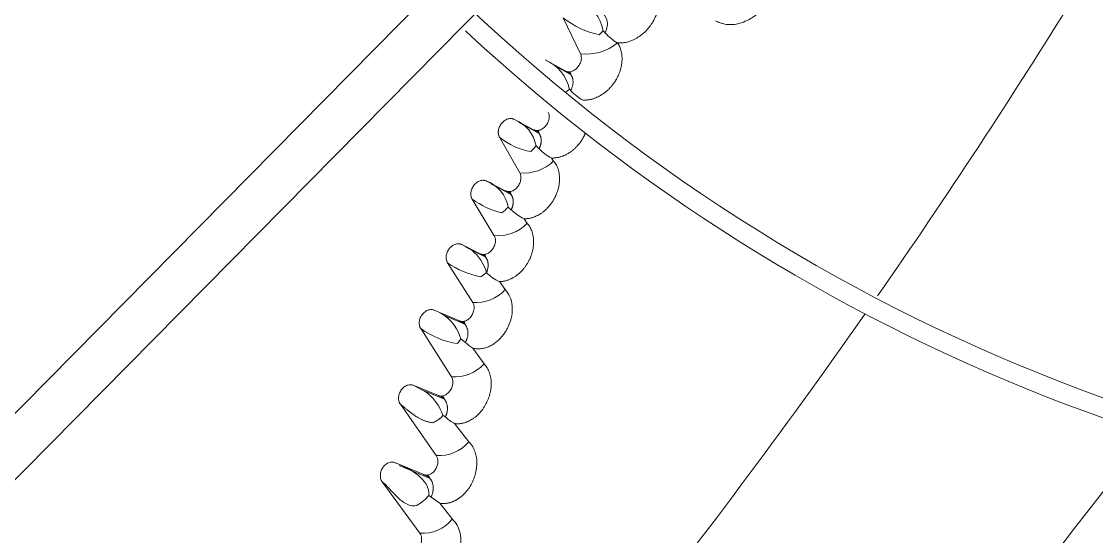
# Model space of a CAD drawing. Header units: millimetres. Extents: x 113490 to 142599, y -20467 to 115.
# Drawn here: x 122741.5 to 122879.2, y -10526.5 to -10460.4 of the extents above; entities that cross this region are included whole.
import ezdxf

# ---------------------------------------------------------------- set-up
doc = ezdxf.new("R2010")
doc.units = ezdxf.units.MM
doc.layers.add('DV3_0', color=7, linetype='Continuous')

msp = doc.modelspace()

# ---------------------------------------------------------------- linework, layer by layer
at = {"layer": 'DV3_0', "color": 7, "linetype": 'Continuous', "lineweight": 15}
for p, q in [((122945.2, -10303.23), (122611.6, -10641.53)), ((122612.45, -10649.21), (122950.11, -10306.79)), ((122813.1, -10464.59), (122810.87, -10459.97)), ((122815.51, -10462.16), (122815.99, -10461.63)), ((122815.99, -10461.63), (122816.27, -10461.91)), ((122808.57, -10465.37), (122811.13, -10466.8)), ((122811.89, -10467.29), (122809.9, -10466.17)), ((122811.28, -10469.49), (122811.67, -10469.15)), ((122811.67, -10469.15), (122811.84, -10469.31)), ((122813.46, -10470.59), (122813.42, -10470.53)), ((122804.63, -10473.02), (122807.06, -10474.33)), ((122807.8, -10474.8), (122805.16, -10473.36)), ((122805.32, -10479.88), (122802.72, -10475.29)), ((122807.09, -10476.79), (122806.75, -10477.15)), ((122807.4, -10476.42), (122807.09, -10476.79)), ((122807.4, -10476.42), (122807.79, -10476.78)), ((122809.65, -10478.35), (122809.4, -10477.97)), ((122801.07, -10480.93), (122803.46, -10482.18)), ((122804.2, -10482.63), (122801.6, -10481.27)), ((122802.04, -10487.93), (122799.22, -10483.24)), ((122803.43, -10484.65), (122803, -10485.01)), ((122803.83, -10484.26), (122804.22, -10484.6)), ((122806.26, -10486.35), (122805.86, -10485.77)), ((122797.87, -10489.07), (122800.23, -10490.26)), ((122797.87, -10489.07), (122799.15, -10489.79)), ((122800.97, -10490.7), (122798.39, -10489.4)), ((122799.29, -10496.49), (122796.07, -10491.41)), ((122800.68, -10492.95), (122800.31, -10493.19)), ((122801.03, -10492.67), (122800.68, -10492.95)), ((122803.46, -10494.85), (122802.72, -10493.82)), ((122794.35, -10497.48), (122797.58, -10498.87)), ((122798.35, -10499.34), (122795.67, -10498.18)), ((122796.56, -10506.04), (122792.62, -10499.85)), ((122797.56, -10501.47), (122797.33, -10501.77)), ((122797.45, -10500.36), (122797.77, -10501.16)), ((122797.77, -10501.16), (122797.56, -10501.47)), ((122797.77, -10501.16), (122798.35, -10501.62)), ((122800.74, -10504.39), (122799.29, -10502.37)), ((122791.66, -10507.12), (122794.9, -10508.44)), ((122791.66, -10507.12), (122793.3, -10508)), ((122795.68, -10508.9), (122793.05, -10507.82)), ((122794.62, -10516.14), (122790.01, -10509.55)), ((122795.29, -10510.55), (122795.46, -10510.96)), ((122795.46, -10510.96), (122795.77, -10511.19)), ((122794.91, -10511.51), (122794.66, -10511.67)), ((122798.78, -10514.38), (122796.97, -10512.04)), ((122789.3, -10517.05), (122793.02, -10518.58)), ((122793.84, -10519.08), (122789.84, -10517.41)), ((122792.51, -10526.1), (122787.68, -10519.5)), ((122793.66, -10521.25), (122793.95, -10521.46)), ((122793.94, -10521.46), (122795.06, -10522.26)), ((122796.67, -10524.27), (122795.06, -10522.26))]:
    msp.add_line(p, q, dxfattribs=at)
for centre, radius, start, end in [((122134.84, -9998), 872.24, 325.21173, 331.29356), ((122959.24, -10288.99), 551.5, 195.4775, 254.5225), ((122959.24, -10288.99), 233.5, 225.7814, 315.7154), ((122810.89, -10462.55), 5.19, 10.1936, 67.059), ((122817.77, -10451.39), 11.01, 231.1934, 258.1257), ((122959.24, -10288.99), 236, 227.0266, 270), ((122820.87, -10457.88), 6.12, 221.219, 240.0537), ((122813.88, -10458.6), 6.04, 262.6336, 310.7293), ((122817.78, -10463.27), 0.106, 55.1918, 66.6705), ((122806.56, -10470.18), 5.21, 11.3202, 67.3762), ((122816.21, -10465.27), 5.96, 222.7921, 242.0806), ((122802.94, -10477.22), 4.53, 10.0986, 68.0429), ((122808.21, -10468.67), 8.6, 230.3252, 260.2403), ((122812.05, -10472.69), 5.9, 223.7711, 243.319), ((122805.85, -10474.48), 5.42, 264.3965, 314.4981), ((122799.42, -10485.11), 4.5, 10.85, 68.4163), ((122805.41, -10474.91), 10.37, 233.3561, 256.5974), ((122799.14, -10479.68), 6.56, 310.7747, 315.6542), ((122808.4, -10480.47), 5.87, 224.689, 244.3555), ((122802.49, -10482.71), 5.23, 264.9801, 316.0244), ((122795.7, -10494.09), 5.52, 14.9303, 51.3083), ((122802.11, -10482.95), 10.4, 234.4567, 260.0311), ((122805.12, -10488.5), 5.84, 225.5932, 245.7222), ((122799.7, -10491.41), 5.1, 265.3273, 317.4993), ((122792.49, -10502.6), 5.45, 24.3194, 70.0298), ((122134.84, -9998), 872.24, 317.86602, 325.02361), ((122798.98, -10491.01), 10.89, 234.299, 261.2947), ((122802.4, -10497.45), 5.81, 225.859, 237.6941), ((122796.97, -10500.97), 5.09, 265.4156, 317.8444), ((122789.28, -10513.19), 6.57, 23.712, 52.2409), ((122799.69, -10506.91), 5.8, 227.5727, 242.0343), ((122791.61, -10506.45), 6.04, 295.0761, 300.3042), ((121362.45, -9342.41), 1921.39, 319.10975, 322.45989), ((122795, -10511.25), 4.9, 265.5101, 320.4178), ((121426.55, -9398.09), 1840.9, 319.15831, 322.66086), ((122785.31, -10527.8), 11.46, 61.1528, 69.6579), ((122788.35, -10523.28), 6.06, 34.5155, 65.6878), ((122791.29, -10521.05), 2.38, 355.0985, 30.3566), ((122789.65, -10518.05), 5.12, 298.9227, 308.0461), ((122789.4, -10517.71), 5.54, 307.927, 320.2638), ((122792.88, -10521.31), 4.81, 265.5613, 321.8717)]:
    msp.add_arc(centre, radius, start, end, dxfattribs=at)
for points, knots in [([(122822.62, -10455.78), (122822.66, -10455.83), (122822.72, -10455.93), (122822.8, -10456.09), (122822.88, -10456.26), (122822.95, -10456.43), (122823.01, -10456.6), (122823.06, -10456.78), (122823.1, -10456.97), (122823.13, -10457.15), (122823.15, -10457.35), (122823.16, -10457.54), (122823.17, -10457.75), (122823.16, -10458.17), (122823.07, -10458.82), (122822.8, -10459.68), (122822.41, -10460.45), (122821.96, -10461.13), (122821.47, -10461.69), (122820.91, -10462.18), (122820.4, -10462.53), (122819.96, -10462.77), (122819.61, -10462.93), (122819.26, -10463.05), (122818.9, -10463.13), (122818.55, -10463.19), (122818.19, -10463.21), (122817.96, -10463.19), (122817.84, -10463.18)], [0, 0, 0, 0, 0.019166, 0.038122, 0.056918, 0.075605, 0.094236, 0.112864, 0.13154, 0.150316, 0.169245, 0.188375, 0.207755, 0.227431, 0.308794, 0.389566, 0.473019, 0.53961, 0.606644, 0.674514, 0.74239, 0.78007, 0.816992, 0.853426, 0.889654, 0.925965, 0.962652, 1, 1, 1, 1]), ([(122816.27, -10461.91), (122816.54, -10461.33), (122816.61, -10460.73), (122816.37, -10459.78), (122816.05, -10459.44), (122815.61, -10459.34)], [0, 0, 0, 0, 0.5, 0.5, 1, 1, 1, 1]), ([(122813.42, -10470.53), (122813.48, -10470.53), (122813.59, -10470.54), (122813.76, -10470.53), (122813.93, -10470.52), (122814.09, -10470.5), (122814.26, -10470.48), (122814.42, -10470.45), (122814.59, -10470.41), (122814.74, -10470.36), (122814.9, -10470.31), (122815.06, -10470.25), (122815.21, -10470.18), (122815.36, -10470.11), (122815.5, -10470.04), (122815.65, -10469.96), (122815.78, -10469.88), (122815.92, -10469.79), (122816.05, -10469.7), (122816.18, -10469.6), (122816.31, -10469.5), (122816.43, -10469.4), (122816.54, -10469.3), (122816.66, -10469.19), (122816.77, -10469.09), (122816.87, -10468.98), (122816.97, -10468.87), (122817.07, -10468.75), (122817.16, -10468.64), (122817.25, -10468.53), (122817.34, -10468.41), (122817.42, -10468.3), (122817.5, -10468.18), (122817.57, -10468.07), (122817.64, -10467.95), (122817.71, -10467.84), (122817.86, -10467.55), (122818.07, -10467.09), (122818.28, -10466.45), (122818.4, -10465.84), (122818.43, -10465.33), (122818.42, -10464.92), (122818.38, -10464.59), (122818.32, -10464.28), (122818.24, -10463.98), (122818.13, -10463.7), (122818, -10463.43), (122817.89, -10463.27), (122817.84, -10463.18)], [0, 0, 0, 0, 0.018204, 0.036232, 0.054091, 0.071784, 0.089316, 0.106686, 0.123893, 0.140932, 0.157804, 0.174507, 0.191041, 0.207406, 0.223603, 0.239633, 0.255494, 0.271181, 0.286691, 0.30202, 0.317168, 0.332132, 0.346911, 0.361504, 0.37591, 0.390129, 0.404162, 0.418, 0.431639, 0.445072, 0.458296, 0.471308, 0.484107, 0.496692, 0.509065, 0.521225, 0.533175, 0.598658, 0.661047, 0.720164, 0.776144, 0.808616, 0.840912, 0.873027, 0.904977, 0.936788, 0.968466, 1, 1, 1, 1]), ([(122811.13, -10466.8), (122811.19, -10466.83), (122811.3, -10466.89), (122811.57, -10466.93), (122811.94, -10466.89), (122812.39, -10466.67), (122812.78, -10466.3), (122813.06, -10465.85), (122813.21, -10465.38), (122813.22, -10465.01), (122813.17, -10464.76), (122813.13, -10464.64), (122813.1, -10464.59)], [0, 0, 0, 0, 0.059675, 0.120073, 0.2491, 0.384807, 0.524772, 0.66033, 0.782242, 0.893173, 0.94678, 1, 1, 1, 1]), ([(122811.84, -10469.31), (122811.86, -10469.27), (122811.9, -10469.19), (122811.96, -10469.07), (122812.01, -10468.95), (122812.05, -10468.82), (122812.08, -10468.7), (122812.11, -10468.57), (122812.13, -10468.45), (122812.14, -10468.33), (122812.14, -10468.21), (122812.14, -10468.09), (122812.13, -10467.97), (122812.11, -10467.86), (122812.09, -10467.75), (122812.05, -10467.65), (122812.01, -10467.54), (122811.97, -10467.45), (122811.91, -10467.36), (122811.85, -10467.27), (122811.78, -10467.19), (122811.7, -10467.11), (122811.62, -10467.04), (122811.54, -10466.98), (122811.44, -10466.93), (122811.34, -10466.88), (122811.24, -10466.84), (122811.17, -10466.81), (122811.13, -10466.8)], [0, 0, 0, 0, 0.03637, 0.072818, 0.109387, 0.146108, 0.183005, 0.220091, 0.257376, 0.294864, 0.332555, 0.370448, 0.40854, 0.446831, 0.485321, 0.524014, 0.56291, 0.602001, 0.641273, 0.680709, 0.72029, 0.759994, 0.799804, 0.839701, 0.879673, 0.919712, 0.959818, 1, 1, 1, 1]), ([(122807.06, -10474.33), (122807.12, -10474.36), (122807.24, -10474.41), (122807.51, -10474.46), (122807.88, -10474.4), (122808.33, -10474.17), (122808.72, -10473.78), (122808.98, -10473.32), (122809.11, -10472.85), (122809.1, -10472.49), (122809.05, -10472.23), (122809, -10472.12), (122808.97, -10472.07)], [0, 0, 0, 0, 0.060763, 0.122032, 0.252561, 0.389572, 0.530342, 0.666038, 0.786179, 0.894707, 0.947528, 1, 1, 1, 1]), ([(122802.72, -10475.29), (122802.7, -10475.26), (122802.67, -10475.19), (122802.63, -10475.09), (122802.6, -10474.98), (122802.57, -10474.87), (122802.56, -10474.76), (122802.56, -10474.64), (122802.57, -10474.48), (122802.6, -10474.29), (122802.67, -10474.05), (122802.79, -10473.81), (122802.99, -10473.5), (122803.25, -10473.24), (122803.55, -10473.05), (122803.79, -10472.95), (122804.02, -10472.9), (122804.22, -10472.9), (122804.39, -10472.92), (122804.52, -10472.96), (122804.59, -10473), (122804.63, -10473.02)], [0, 0, 0, 0, 0.031577, 0.062455, 0.092865, 0.123047, 0.153249, 0.183717, 0.214692, 0.2734, 0.332207, 0.398491, 0.467867, 0.606956, 0.676774, 0.745817, 0.813018, 0.87975, 0.921005, 0.960896, 1, 1, 1, 1]), ([(122807.79, -10476.78), (122807.81, -10476.74), (122807.85, -10476.66), (122807.9, -10476.54), (122807.94, -10476.42), (122807.98, -10476.29), (122808.01, -10476.17), (122808.04, -10476.05), (122808.05, -10475.93), (122808.06, -10475.81), (122808.06, -10475.7), (122808.06, -10475.58), (122808.05, -10475.47), (122808.03, -10475.36), (122808, -10475.25), (122807.97, -10475.15), (122807.93, -10475.05), (122807.88, -10474.96), (122807.83, -10474.87), (122807.76, -10474.78), (122807.7, -10474.7), (122807.62, -10474.63), (122807.54, -10474.56), (122807.46, -10474.5), (122807.36, -10474.45), (122807.27, -10474.4), (122807.17, -10474.36), (122807.09, -10474.34), (122807.06, -10474.33)], [0, 0, 0, 0, 0.036276, 0.072641, 0.109136, 0.145791, 0.182627, 0.21966, 0.256899, 0.294346, 0.332004, 0.369871, 0.407945, 0.446224, 0.48471, 0.523405, 0.562309, 0.601415, 0.64071, 0.680175, 0.719793, 0.759544, 0.799408, 0.839368, 0.879412, 0.919531, 0.959724, 1, 1, 1, 1]), ([(122809.4, -10477.97), (122809.46, -10477.97), (122809.57, -10477.97), (122809.74, -10477.96), (122809.92, -10477.95), (122810.08, -10477.92), (122810.25, -10477.89), (122810.42, -10477.85), (122810.58, -10477.8), (122810.74, -10477.75), (122810.9, -10477.69), (122811.05, -10477.63), (122811.2, -10477.55), (122811.35, -10477.48), (122811.5, -10477.39), (122811.64, -10477.31), (122811.77, -10477.22), (122811.91, -10477.12), (122812.03, -10477.02), (122812.16, -10476.92), (122812.28, -10476.82), (122812.4, -10476.71), (122812.51, -10476.6), (122812.61, -10476.49), (122812.72, -10476.38), (122812.82, -10476.26), (122812.91, -10476.15), (122813, -10476.03), (122813.09, -10475.91), (122813.17, -10475.8), (122813.25, -10475.68), (122813.32, -10475.56), (122813.39, -10475.44), (122813.46, -10475.33), (122813.52, -10475.21), (122813.58, -10475.1), (122813.65, -10474.94), (122813.7, -10474.83), (122813.74, -10474.75)], [0, 0, 0, 0, 0.0187541, 0.0373181, 0.0556973, 0.0738975, 0.0919229, 0.1097702, 0.1274354, 0.1449155, 0.1622084, 0.1793131, 0.1962293, 0.2129573, 0.2294982, 0.2458521, 0.2620137, 0.2779778, 0.2937403, 0.3092986, 0.3246507, 0.3397938, 0.3547259, 0.369446, 0.3839543, 0.3982511, 0.4123313, 0.4261866, 0.4398106, 0.4531986, 0.4663472, 0.4792545, 0.4919196, 0.5043427, 0.5165249, 0.5284679, 0.5401741, 0.5644341, 0.5644341, 0.5644341, 0.5644341]), ([(122805.86, -10485.77), (122805.91, -10485.77), (122806.02, -10485.77), (122806.19, -10485.75), (122806.36, -10485.74), (122806.52, -10485.71), (122806.68, -10485.67), (122806.85, -10485.63), (122807, -10485.58), (122807.16, -10485.53), (122807.31, -10485.47), (122807.46, -10485.4), (122807.61, -10485.32), (122807.76, -10485.25), (122807.9, -10485.16), (122808.03, -10485.07), (122808.17, -10484.98), (122808.3, -10484.88), (122808.42, -10484.78), (122808.55, -10484.68), (122808.67, -10484.57), (122808.78, -10484.46), (122808.89, -10484.34), (122808.99, -10484.23), (122809.1, -10484.11), (122809.19, -10483.99), (122809.29, -10483.87), (122809.38, -10483.75), (122809.46, -10483.63), (122809.54, -10483.51), (122809.62, -10483.38), (122809.69, -10483.26), (122809.76, -10483.14), (122809.82, -10483.01), (122809.88, -10482.89), (122809.94, -10482.77), (122810.03, -10482.56), (122810.15, -10482.25), (122810.27, -10481.84), (122810.35, -10481.44), (122810.41, -10481.04), (122810.42, -10480.64), (122810.41, -10480.26), (122810.36, -10479.88), (122810.28, -10479.53), (122810.16, -10479.2), (122810.02, -10478.89), (122809.85, -10478.61), (122809.72, -10478.44), (122809.65, -10478.35)], [0, 0, 0, 0, 0.018381, 0.036602, 0.05467, 0.072591, 0.090368, 0.108, 0.125481, 0.142808, 0.159978, 0.176991, 0.193847, 0.210547, 0.227091, 0.243482, 0.259713, 0.27578, 0.291678, 0.307403, 0.322955, 0.338329, 0.353524, 0.368539, 0.383373, 0.398027, 0.412497, 0.426773, 0.440848, 0.454716, 0.468374, 0.481818, 0.495048, 0.508064, 0.520867, 0.533458, 0.54584, 0.586166, 0.626148, 0.665687, 0.704746, 0.74335, 0.781484, 0.819106, 0.856211, 0.892806, 0.928943, 0.964674, 1, 1, 1, 1]), ([(122799.22, -10483.24), (122799.2, -10483.21), (122799.16, -10483.14), (122799.12, -10483.04), (122799.09, -10482.94), (122799.06, -10482.83), (122799.05, -10482.72), (122799.04, -10482.6), (122799.04, -10482.45), (122799.07, -10482.26), (122799.13, -10482.02), (122799.23, -10481.77), (122799.43, -10481.45), (122799.69, -10481.18), (122799.98, -10480.99), (122800.22, -10480.88), (122800.46, -10480.83), (122800.66, -10480.82), (122800.83, -10480.84), (122800.96, -10480.87), (122801.03, -10480.91), (122801.07, -10480.93)], [0, 0, 0, 0, 0.031012, 0.06135, 0.091231, 0.120882, 0.150535, 0.180423, 0.210772, 0.26871, 0.326783, 0.394691, 0.462779, 0.603193, 0.673465, 0.742924, 0.811293, 0.879056, 0.920585, 0.9607, 1, 1, 1, 1]), ([(122803.46, -10482.18), (122803.53, -10482.2), (122803.65, -10482.26), (122803.92, -10482.3), (122804.3, -10482.24), (122804.75, -10481.99), (122805.12, -10481.59), (122805.37, -10481.11), (122805.48, -10480.64), (122805.47, -10480.29), (122805.4, -10480.04), (122805.35, -10479.94), (122805.32, -10479.88)], [0, 0, 0, 0, 0.061572, 0.123611, 0.255226, 0.393175, 0.534671, 0.67092, 0.789841, 0.89634, 0.948288, 1, 1, 1, 1]), ([(122804.22, -10484.6), (122804.24, -10484.56), (122804.28, -10484.47), (122804.34, -10484.34), (122804.38, -10484.21), (122804.42, -10484.08), (122804.44, -10483.95), (122804.46, -10483.82), (122804.48, -10483.69), (122804.48, -10483.57), (122804.47, -10483.44), (122804.46, -10483.32), (122804.44, -10483.2), (122804.41, -10483.09), (122804.37, -10482.98), (122804.33, -10482.87), (122804.27, -10482.77), (122804.21, -10482.68), (122804.14, -10482.59), (122804.06, -10482.51), (122803.98, -10482.44), (122803.89, -10482.37), (122803.79, -10482.31), (122803.69, -10482.26), (122803.58, -10482.21), (122803.5, -10482.19), (122803.46, -10482.18)], [0, 0, 0, 0, 0.039261, 0.078637, 0.118175, 0.157912, 0.197871, 0.238069, 0.278515, 0.31921, 0.360155, 0.401347, 0.442785, 0.484469, 0.526402, 0.568584, 0.611003, 0.65364, 0.696475, 0.739481, 0.782636, 0.825914, 0.869298, 0.912774, 0.95634, 1, 1, 1, 1]), ([(122802.72, -10493.82), (122802.78, -10493.82), (122802.91, -10493.82), (122803.09, -10493.8), (122803.27, -10493.77), (122803.45, -10493.73), (122803.63, -10493.68), (122803.81, -10493.63), (122803.98, -10493.56), (122804.15, -10493.49), (122804.31, -10493.4), (122804.48, -10493.32), (122804.63, -10493.22), (122804.79, -10493.12), (122804.94, -10493.01), (122805.08, -10492.9), (122805.22, -10492.78), (122805.35, -10492.66), (122805.48, -10492.53), (122805.61, -10492.4), (122805.73, -10492.27), (122805.84, -10492.13), (122805.95, -10492), (122806.05, -10491.85), (122806.15, -10491.71), (122806.24, -10491.57), (122806.33, -10491.42), (122806.41, -10491.28), (122806.49, -10491.13), (122806.56, -10490.99), (122806.63, -10490.84), (122806.69, -10490.7), (122806.78, -10490.47), (122806.88, -10490.16), (122806.98, -10489.76), (122807.05, -10489.36), (122807.09, -10488.96), (122807.09, -10488.58), (122807.06, -10488.2), (122807, -10487.84), (122806.91, -10487.49), (122806.79, -10487.17), (122806.64, -10486.87), (122806.46, -10486.59), (122806.33, -10486.43), (122806.26, -10486.35)], [0, 0, 0, 0, 0.020397, 0.040625, 0.060695, 0.080615, 0.100384, 0.119996, 0.139444, 0.158725, 0.177839, 0.196785, 0.215565, 0.234184, 0.252638, 0.270918, 0.289016, 0.306928, 0.324651, 0.34218, 0.359511, 0.376644, 0.39358, 0.410315, 0.426834, 0.443127, 0.459185, 0.475002, 0.490575, 0.505901, 0.520982, 0.535821, 0.55042, 0.590057, 0.629399, 0.66836, 0.706898, 0.745021, 0.782721, 0.819965, 0.856755, 0.893102, 0.929058, 0.964688, 1, 1, 1, 1]), ([(122796.07, -10491.41), (122796.05, -10491.38), (122796.01, -10491.32), (122795.97, -10491.22), (122795.93, -10491.11), (122795.9, -10491), (122795.88, -10490.89), (122795.88, -10490.78), (122795.87, -10490.63), (122795.89, -10490.44), (122795.95, -10490.2), (122796.05, -10489.95), (122796.19, -10489.71), (122796.36, -10489.49), (122796.56, -10489.3), (122796.78, -10489.15), (122797.01, -10489.04), (122797.24, -10488.98), (122797.45, -10488.97), (122797.61, -10488.98), (122797.75, -10489.01), (122797.83, -10489.05), (122797.87, -10489.07)], [0, 0, 0, 0, 0.031582, 0.062283, 0.092301, 0.121847, 0.151145, 0.180423, 0.20991, 0.26805, 0.326228, 0.39318, 0.461935, 0.531558, 0.601595, 0.67196, 0.741904, 0.809353, 0.876441, 0.918704, 0.959688, 1, 1, 1, 1]), ([(122800.23, -10490.26), (122800.3, -10490.28), (122800.42, -10490.33), (122800.7, -10490.37), (122801.08, -10490.3), (122801.52, -10490.04), (122801.89, -10489.63), (122802.12, -10489.14), (122802.21, -10488.67), (122802.19, -10488.32), (122802.12, -10488.08), (122802.06, -10487.98), (122802.04, -10487.93)], [0, 0, 0, 0, 0.062116, 0.124636, 0.256884, 0.395421, 0.537443, 0.674194, 0.792178, 0.896902, 0.948671, 1, 1, 1, 1]), ([(122801.03, -10492.67), (122801.05, -10492.63), (122801.09, -10492.54), (122801.14, -10492.41), (122801.18, -10492.28), (122801.21, -10492.15), (122801.24, -10492.02), (122801.26, -10491.89), (122801.27, -10491.77), (122801.27, -10491.64), (122801.26, -10491.52), (122801.24, -10491.39), (122801.22, -10491.28), (122801.19, -10491.16), (122801.15, -10491.05), (122801.1, -10490.95), (122801.05, -10490.85), (122800.98, -10490.76), (122800.91, -10490.67), (122800.84, -10490.59), (122800.75, -10490.51), (122800.66, -10490.45), (122800.56, -10490.39), (122800.46, -10490.33), (122800.35, -10490.29), (122800.27, -10490.27), (122800.23, -10490.26)], [0, 0, 0, 0, 0.039218, 0.078558, 0.118065, 0.157776, 0.197713, 0.237892, 0.278323, 0.319007, 0.359944, 0.401133, 0.442571, 0.484259, 0.5262, 0.568392, 0.610822, 0.653473, 0.696323, 0.739347, 0.782521, 0.825821, 0.869228, 0.912729, 0.956318, 1, 1, 1, 1]), ([(122799.29, -10502.37), (122799.48, -10502.4), (122799.84, -10502.47), (122800.4, -10502.44), (122800.94, -10502.32), (122801.45, -10502.13), (122801.93, -10501.86), (122802.37, -10501.54), (122802.77, -10501.17), (122803.12, -10500.78), (122803.42, -10500.36), (122803.68, -10499.93), (122804.02, -10499.24), (122804.33, -10498.22), (122804.4, -10496.92), (122804.13, -10495.73), (122803.68, -10495.14), (122803.46, -10494.85)], [0, 0, 0, 0, 0.057609, 0.113592, 0.168141, 0.221354, 0.273122, 0.323445, 0.37219, 0.419144, 0.464272, 0.507482, 0.54857, 0.664981, 0.779413, 0.890959, 1, 1, 1, 1]), ([(122792.62, -10499.85), (122792.6, -10499.82), (122792.57, -10499.76), (122792.52, -10499.66), (122792.49, -10499.56), (122792.46, -10499.45), (122792.44, -10499.35), (122792.43, -10499.24), (122792.42, -10499.1), (122792.43, -10498.95), (122792.47, -10498.72), (122792.56, -10498.46), (122792.7, -10498.19), (122792.87, -10497.95), (122793.07, -10497.76), (122793.28, -10497.6), (122793.51, -10497.49), (122793.75, -10497.42), (122793.97, -10497.4), (122794.17, -10497.42), (122794.29, -10497.46), (122794.35, -10497.48)], [0, 0, 0, 0, 0.031247, 0.061681, 0.091488, 0.120868, 0.150027, 0.179179, 0.208537, 0.254499, 0.300222, 0.38036, 0.46177, 0.532576, 0.603864, 0.67491, 0.74531, 0.81449, 0.883036, 0.942278, 1, 1, 1, 1]), ([(122797.58, -10498.87), (122797.64, -10498.89), (122797.77, -10498.94), (122798.05, -10498.95), (122798.43, -10498.86), (122798.86, -10498.58), (122799.2, -10498.15), (122799.41, -10497.66), (122799.48, -10497.2), (122799.44, -10496.8), (122799.34, -10496.59), (122799.29, -10496.49)], [0, 0, 0, 0, 0.062676, 0.126275, 0.260171, 0.400284, 0.543665, 0.6809, 0.797891, 0.899727, 1, 1, 1, 1]), ([(122798.35, -10501.62), (122798.37, -10501.58), (122798.42, -10501.49), (122798.48, -10501.36), (122798.53, -10501.23), (122798.57, -10501.09), (122798.61, -10500.96), (122798.64, -10500.82), (122798.66, -10500.69), (122798.67, -10500.55), (122798.67, -10500.42), (122798.67, -10500.29), (122798.66, -10500.16), (122798.64, -10500.04), (122798.61, -10499.92), (122798.57, -10499.8), (122798.53, -10499.69), (122798.48, -10499.58), (122798.42, -10499.48), (122798.35, -10499.38), (122798.28, -10499.29), (122798.2, -10499.21), (122798.11, -10499.13), (122798.01, -10499.07), (122797.91, -10499), (122797.81, -10498.95), (122797.7, -10498.9), (122797.62, -10498.88), (122797.58, -10498.87)], [0, 0, 0, 0, 0.036281, 0.072608, 0.109034, 0.145598, 0.18233, 0.219253, 0.256381, 0.293721, 0.331279, 0.369056, 0.407054, 0.445273, 0.483717, 0.522393, 0.5613, 0.600431, 0.639771, 0.679301, 0.718999, 0.758843, 0.79881, 0.838882, 0.879042, 0.919281, 0.959598, 1, 1, 1, 1]), ([(122796.97, -10512.04), (122797.03, -10512.04), (122797.14, -10512.05), (122797.32, -10512.06), (122797.49, -10512.06), (122797.66, -10512.04), (122797.83, -10512.02), (122797.99, -10511.99), (122798.16, -10511.95), (122798.32, -10511.9), (122798.47, -10511.85), (122798.62, -10511.79), (122798.77, -10511.72), (122798.92, -10511.65), (122799.06, -10511.58), (122799.19, -10511.49), (122799.32, -10511.41), (122799.62, -10511.2), (122800.06, -10510.82), (122800.57, -10510.21), (122800.99, -10509.54), (122801.26, -10508.95), (122801.42, -10508.47), (122801.52, -10508.09), (122801.6, -10507.71), (122801.64, -10507.33), (122801.66, -10506.95), (122801.65, -10506.58), (122801.61, -10506.21), (122801.54, -10505.86), (122801.44, -10505.52), (122801.3, -10505.2), (122801.14, -10504.9), (122800.96, -10504.63), (122800.81, -10504.47), (122800.74, -10504.39)], [0, 0, 0, 0, 0.018672, 0.037066, 0.055188, 0.073043, 0.090636, 0.107975, 0.125066, 0.141913, 0.158513, 0.174857, 0.190938, 0.206752, 0.222295, 0.237566, 0.252564, 0.267289, 0.342101, 0.414961, 0.485649, 0.553594, 0.588068, 0.622643, 0.657278, 0.691915, 0.726501, 0.761005, 0.795421, 0.829727, 0.86392, 0.898004, 0.93201, 0.966002, 1, 1, 1, 1]), ([(122790.01, -10509.55), (122789.99, -10509.52), (122789.96, -10509.48), (122789.92, -10509.4), (122789.88, -10509.32), (122789.84, -10509.2), (122789.8, -10509.05), (122789.77, -10508.78), (122789.81, -10508.38), (122789.96, -10507.98), (122790.16, -10507.67), (122790.35, -10507.46), (122790.56, -10507.29), (122790.78, -10507.16), (122791.02, -10507.08), (122791.22, -10507.05), (122791.39, -10507.06), (122791.53, -10507.08), (122791.62, -10507.11), (122791.66, -10507.12)], [0, 0, 0, 0, 0.025381, 0.050445, 0.075326, 0.100157, 0.150535, 0.20049, 0.314407, 0.449247, 0.520539, 0.591833, 0.663542, 0.734983, 0.804091, 0.872787, 0.916243, 0.958436, 1, 1, 1, 1]), ([(122794.9, -10508.44), (122794.96, -10508.46), (122795.09, -10508.5), (122795.37, -10508.51), (122795.74, -10508.42), (122796.16, -10508.12), (122796.5, -10507.69), (122796.7, -10507.2), (122796.76, -10506.74), (122796.71, -10506.35), (122796.61, -10506.14), (122796.56, -10506.04)], [0, 0, 0, 0, 0.062984, 0.126619, 0.260756, 0.401391, 0.545611, 0.684093, 0.801498, 0.901518, 1, 1, 1, 1]), ([(122795.77, -10511.19), (122795.79, -10511.15), (122795.84, -10511.06), (122795.89, -10510.93), (122795.93, -10510.79), (122795.97, -10510.66), (122796, -10510.52), (122796.03, -10510.39), (122796.04, -10510.25), (122796.05, -10510.12), (122796.05, -10509.99), (122796.04, -10509.86), (122796.02, -10509.73), (122796, -10509.61), (122795.96, -10509.49), (122795.92, -10509.37), (122795.87, -10509.26), (122795.82, -10509.15), (122795.76, -10509.05), (122795.69, -10508.96), (122795.61, -10508.87), (122795.53, -10508.78), (122795.44, -10508.71), (122795.34, -10508.64), (122795.24, -10508.58), (122795.13, -10508.52), (122795.02, -10508.47), (122794.94, -10508.45), (122794.9, -10508.44)], [0, 0, 0, 0, 0.036135, 0.072339, 0.108661, 0.145138, 0.181798, 0.218661, 0.255741, 0.293046, 0.330579, 0.368343, 0.406338, 0.444565, 0.483027, 0.521727, 0.560666, 0.599832, 0.639212, 0.678787, 0.718535, 0.758433, 0.798461, 0.838598, 0.878828, 0.91914, 0.959529, 1, 1, 1, 1]), ([(122794.17, -10511.92), (122794.11, -10511.92), (122793.99, -10511.9), (122793.8, -10511.87), (122793.62, -10511.83), (122793.44, -10511.79), (122793.26, -10511.73), (122793.09, -10511.67), (122792.91, -10511.6), (122792.74, -10511.53), (122792.58, -10511.45), (122792.41, -10511.36), (122792.14, -10511.2), (122791.69, -10510.9), (122791.2, -10510.52), (122790.78, -10510.18), (122790.49, -10509.94), (122790.24, -10509.74), (122790.08, -10509.61), (122790.01, -10509.55)], [0, 0, 0, 0, 0.038123, 0.076142, 0.114089, 0.151995, 0.189893, 0.227812, 0.265786, 0.303846, 0.342026, 0.380359, 0.41888, 0.537095, 0.714051, 0.799633, 0.875769, 0.942523, 1, 1, 1, 1]), ([(122795.46, -10510.96), (122795.46, -10510.97), (122795.44, -10511), (122795.41, -10511.05), (122795.38, -10511.1), (122795.33, -10511.16), (122795.27, -10511.22), (122795.19, -10511.29), (122795.11, -10511.36), (122795.01, -10511.43), (122794.94, -10511.48), (122794.91, -10511.51)], [0, 0, 0, 0, 0.056043, 0.124532, 0.206383, 0.302146, 0.41219, 0.536787, 0.676158, 0.8305, 1, 1, 1, 1]), ([(122795.06, -10522.26), (122795.12, -10522.27), (122795.23, -10522.29), (122795.4, -10522.3), (122795.57, -10522.3), (122795.73, -10522.29), (122795.9, -10522.28), (122796.06, -10522.25), (122796.21, -10522.22), (122796.37, -10522.18), (122796.52, -10522.13), (122796.67, -10522.08), (122796.81, -10522.02), (122796.95, -10521.95), (122797.09, -10521.88), (122797.22, -10521.81), (122797.35, -10521.73), (122797.48, -10521.65), (122797.78, -10521.44), (122798.22, -10521.05), (122798.75, -10520.41), (122799.18, -10519.7), (122799.45, -10519.07), (122799.61, -10518.56), (122799.71, -10518.17), (122799.77, -10517.77), (122799.81, -10517.38), (122799.82, -10516.98), (122799.8, -10516.6), (122799.74, -10516.22), (122799.65, -10515.86), (122799.54, -10515.51), (122799.39, -10515.19), (122799.22, -10514.89), (122799.01, -10514.62), (122798.86, -10514.46), (122798.78, -10514.38)], [0, 0, 0, 0, 0.017644, 0.035018, 0.052126, 0.068973, 0.085565, 0.101908, 0.118008, 0.133871, 0.149502, 0.164898, 0.180048, 0.194945, 0.209583, 0.223959, 0.238069, 0.251912, 0.265486, 0.340307, 0.413663, 0.485198, 0.554379, 0.588972, 0.62364, 0.658346, 0.693024, 0.727603, 0.762022, 0.796297, 0.830476, 0.864559, 0.898512, 0.932346, 0.966158, 1, 1, 1, 1]), ([(122793.02, -10518.58), (122793.08, -10518.6), (122793.2, -10518.65), (122793.47, -10518.66), (122793.84, -10518.57), (122794.26, -10518.27), (122794.59, -10517.83), (122794.79, -10517.32), (122794.84, -10516.85), (122794.79, -10516.45), (122794.67, -10516.24), (122794.62, -10516.14)], [0, 0, 0, 0, 0.059552, 0.118886, 0.252324, 0.393065, 0.538483, 0.678997, 0.797391, 0.899757, 1, 1, 1, 1]), ([(122789.3, -10517.05), (122789.1, -10516.97), (122788.84, -10516.95), (122788.31, -10517.12), (122788.04, -10517.31), (122787.72, -10517.73), (122787.62, -10517.9), (122787.49, -10518.25), (122787.46, -10518.43), (122787.42, -10518.93), (122787.49, -10519.22), (122787.68, -10519.5)], [0, 0, 0, 0, 0.25, 0.25, 0.5, 0.5, 0.625, 0.625, 0.75, 0.75, 1, 1, 1, 1]), ([(122787.68, -10519.5), (122787.98, -10519.75), (122788.28, -10520.05), (122788.88, -10520.68), (122789.19, -10521.03), (122789.69, -10521.53), (122789.86, -10521.69), (122790.22, -10522), (122790.42, -10522.14), (122790.83, -10522.39), (122791.06, -10522.49), (122791.56, -10522.59), (122791.83, -10522.6), (122792.12, -10522.53)], [0, 0, 0, 0, 0.25, 0.25, 0.5, 0.5, 0.625, 0.625, 0.75, 0.75, 0.875, 0.875, 1, 1, 1, 1]), ([(122793.95, -10521.46), (122793.96, -10521.42), (122794, -10521.34), (122794.06, -10521.21), (122794.1, -10521.09), (122794.14, -10520.96), (122794.17, -10520.83), (122794.19, -10520.71), (122794.21, -10520.58), (122794.22, -10520.45), (122794.23, -10520.33), (122794.23, -10520.21), (122794.22, -10520.08), (122794.2, -10519.97), (122794.18, -10519.85), (122794.15, -10519.73), (122794.12, -10519.62), (122794.08, -10519.52), (122794.03, -10519.42), (122793.98, -10519.32), (122793.91, -10519.22), (122793.85, -10519.13), (122793.78, -10519.05), (122793.7, -10518.97), (122793.62, -10518.9), (122793.53, -10518.83), (122793.44, -10518.77), (122793.34, -10518.71), (122793.24, -10518.66), (122793.13, -10518.62), (122793.05, -10518.6), (122793.02, -10518.58)], [0, 0, 0, 0, 0.032444, 0.064928, 0.09749, 0.13016, 0.162965, 0.195922, 0.229044, 0.262342, 0.295822, 0.329485, 0.363334, 0.39737, 0.431594, 0.466006, 0.500609, 0.535407, 0.570392, 0.605558, 0.64089, 0.676374, 0.711994, 0.747731, 0.783569, 0.819492, 0.855486, 0.891538, 0.927643, 0.963796, 1, 1, 1, 1]), ([(122792.03, -10531.92), (122792.18, -10532.01), (122792.48, -10532.18), (122792.96, -10532.31), (122793.4, -10532.36), (122793.8, -10532.34), (122794.16, -10532.28), (122794.47, -10532.19), (122795.19, -10531.92), (122796.24, -10531.17), (122797.16, -10529.8), (122797.65, -10528.47), (122797.82, -10527.26), (122797.72, -10526.09), (122797.35, -10525.03), (122796.9, -10524.53), (122796.67, -10524.27)], [0, 0, 0, 0, 0.048712, 0.093297, 0.133867, 0.170457, 0.203036, 0.231538, 0.255882, 0.403164, 0.540731, 0.633138, 0.726086, 0.818306, 0.909472, 1, 1, 1, 1]), ([(122791.01, -10528.59), (122791.07, -10528.6), (122791.2, -10528.64), (122791.47, -10528.64), (122791.83, -10528.52), (122792.23, -10528.2), (122792.55, -10527.75), (122792.72, -10527.24), (122792.75, -10526.78), (122792.69, -10526.46), (122792.6, -10526.24), (122792.54, -10526.15), (122792.51, -10526.1)], [0, 0, 0, 0, 0.061712, 0.124068, 0.257055, 0.398269, 0.543459, 0.683288, 0.800054, 0.90078, 0.950773, 1, 1, 1, 1])]:
    msp.add_open_spline(points, degree=3, knots=knots, dxfattribs=at)
at = {"layer": 'DV3_0', "color": 7, "linetype": 'Continuous', "lineweight": 20}
msp.add_open_spline([(122837.31, -10457.9), (122837.25, -10457.97), (122837.14, -10458.12), (122836.97, -10458.32), (122836.79, -10458.52), (122836.61, -10458.72), (122836.42, -10458.91), (122836.23, -10459.09), (122836.04, -10459.26), (122835.83, -10459.43), (122835.4, -10459.77), (122834.71, -10460.21), (122833.76, -10460.63), (122832.82, -10460.85), (122832.11, -10460.86), (122831.61, -10460.8), (122831.29, -10460.73), (122830.99, -10460.64), (122830.7, -10460.51), (122830.52, -10460.41), (122830.42, -10460.36)], degree=3, knots=[0, 0, 0, 0, 0.030527, 0.060888, 0.091127, 0.121289, 0.151418, 0.181562, 0.211765, 0.242074, 0.272534, 0.40425, 0.533731, 0.654722, 0.774279, 0.82032, 0.865654, 0.910537, 0.955231, 1, 1, 1, 1], dxfattribs=at)
at = {"layer": 'DV3_0', "color": 7, "linetype": 'Continuous', "lineweight": 15}
for points in [[(122811.68, -10466.91), (122811.84, -10467.06), (122811.9, -10467.19), (122811.86, -10467.3)], [(122807.61, -10474.43), (122807.76, -10474.58), (122807.81, -10474.7), (122807.76, -10474.81)], [(122804.01, -10482.27), (122804.15, -10482.42), (122804.21, -10482.54), (122804.16, -10482.64)], [(122800.77, -10490.34), (122800.92, -10490.49), (122800.97, -10490.61), (122800.93, -10490.71)], [(122798.08, -10498.92), (122798.25, -10499.07), (122798.31, -10499.21), (122798.29, -10499.33)], [(122795.39, -10508.48), (122795.55, -10508.64), (122795.63, -10508.77), (122795.62, -10508.89)], [(122793.5, -10518.63), (122793.69, -10518.79), (122793.78, -10518.94), (122793.78, -10519.07)]]:
    msp.add_open_spline(points, degree=3, dxfattribs=at)

doc.saveas('drawing.dxf')
